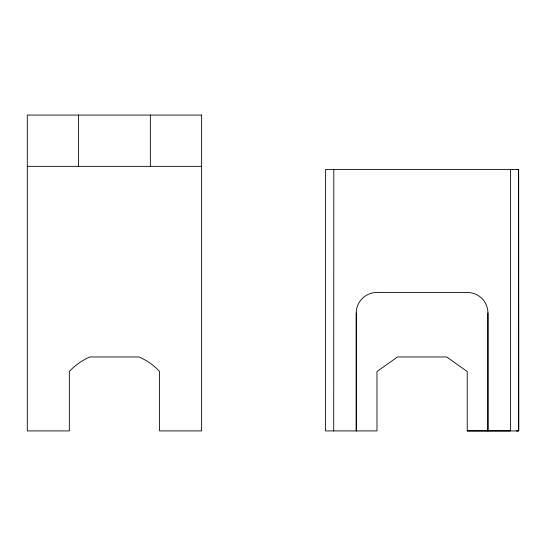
<?xml version="1.0" encoding="UTF-8"?>
<svg xmlns="http://www.w3.org/2000/svg" width="546" height="546" viewBox="0 0 546 546"><rect width="100%" height="100%" fill="white"/><g stroke="black" fill="none" stroke-linecap="round" stroke-linejoin="round"><path stroke-width="0.82" d="M512.585 169.424L325.621 169.424L325.505 430.924L376.979 430.924L376.979 371.546L397.508 356.968L446.696 356.968L467.219 371.546L467.219 430.924L518.7 430.924L518.666 169.431L516.263 169.424M333.708 430.917L333.818 169.424M356.265 312.995L356.265 430.924L356.265 312.988A20.509 20.509 0 0 1 376.774 292.485L467.431 292.485A20.509 20.509 0 0 1 487.94 312.995L487.933 430.917L487.94 312.995M27.3 166.353L201.631 166.353M512.503 169.424L517.485 169.424M467.219 430.924L510.496 430.917L510.462 169.424M517.567 169.424L518.666 169.431M516.298 430.917L518.7 430.924L518.584 169.424M150.355 115.076L150.355 166.353M78.576 115.076L78.576 166.353M201.631 115.076L27.3 115.076L27.3 430.924L69.342 430.924L69.342 371.444A61.766 61.766 0 0 1 89.872 356.968L139.059 356.968A61.766 61.766 0 0 1 159.582 371.444L159.582 430.924L201.631 430.924L201.631 115.076"/></g></svg>
